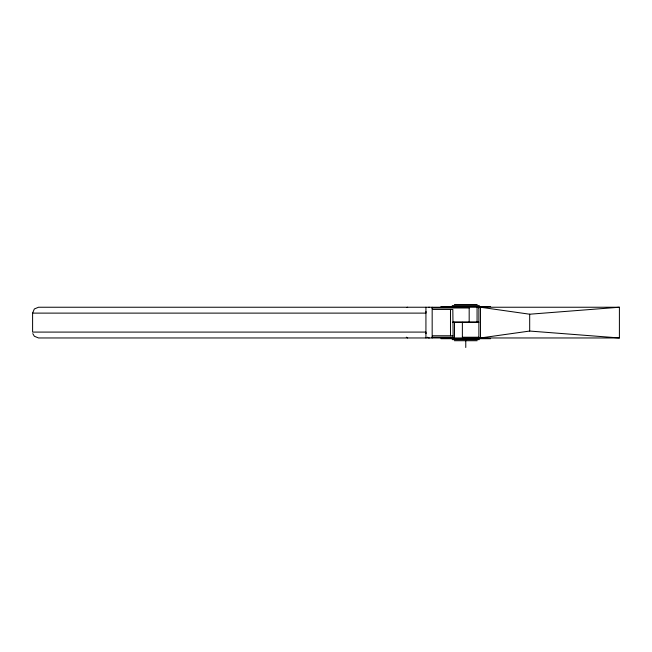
<?xml version="1.0" encoding="UTF-8"?>
<svg xmlns="http://www.w3.org/2000/svg" width="652" height="652" viewBox="0 0 652 652"><rect width="100%" height="100%" fill="white"/><g stroke="black" fill="none" stroke-linecap="round" stroke-linejoin="round"><path stroke-width="0.98" d="M426.041 333.612A5.876 3.374 -90 0 1 425.927 332.088L32.6 332.088L32.6 313.115L34.336 308.966L38.525 307.239L619.4 307.239L619.4 337.964L38.525 337.964L34.336 336.245L32.804 333.612M406.946 307.442L407.663 307.239M619.4 337.964L529.685 331.053L480.475 337.964L480.475 307.239L529.685 314.215L619.4 307.239M454.362 304.492L477.191 304.492M452.186 305.592L479.359 305.592M440.907 306.505L490.646 306.505M431.795 307.98L469.179 307.98L469.179 322.112M432.439 309.447L452.83 309.447L453.132 337.964M32.6 313.115L425.927 313.115A5.876 3.374 -90 0 1 426.041 311.599M452.83 322.112L478.788 322.112M452.83 322.267L478.755 322.267M432.439 335.764L452.83 335.764M431.795 337.231L452.92 337.231M462.374 322.267L462.374 337.231L478.755 337.231M440.907 338.698L490.646 338.698M452.186 339.619L479.359 339.619M454.362 340.719L477.191 340.719M407.663 337.964L406.286 337.182M468.959 307.239L469.179 307.98M462.374 337.231L462.594 337.964M478.576 307.239L478.788 307.98M529.685 314.215L529.685 331.053M478.878 307.239L478.878 337.964M477.068 307.239L477.068 322.112M465.772 340.825L465.772 347.508M454.485 322.267L454.485 337.964M450.483 309.447L450.483 335.764M432.17 307.239L432.17 337.964M425.927 307.239L425.927 337.964M428.429 307.442A5.876 3.374 -90 0 1 429.301 307.239M429.301 337.964A5.876 3.374 -90 0 1 427.614 337.182"/></g></svg>
